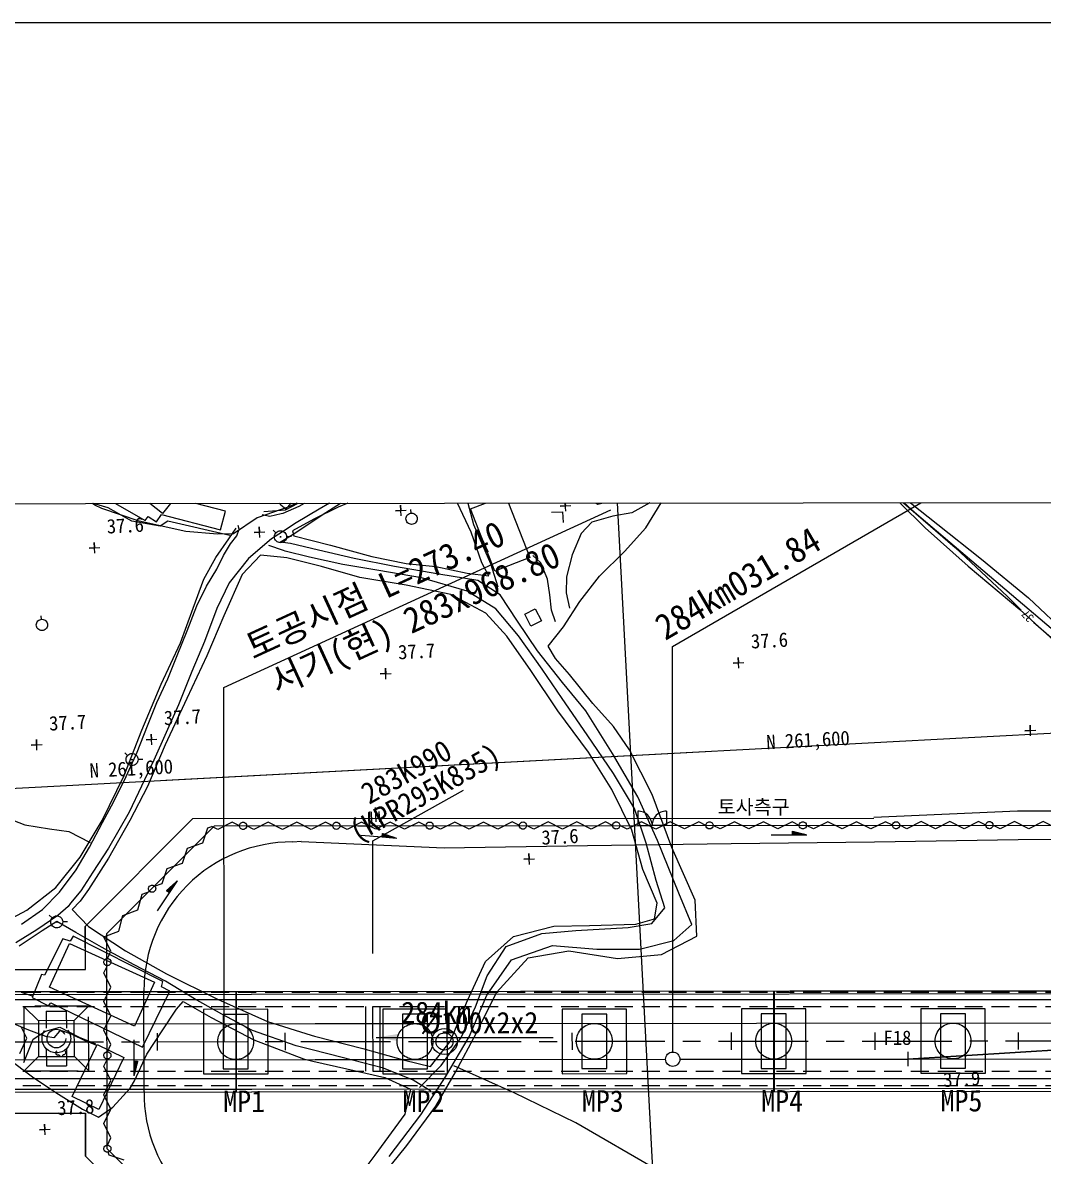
# Model space of a CAD drawing. Header units: millimetres. Extents: x 14950 to 15746, y 1103 to 1809.
# Drawn here: x 15078.6 to 15220.8, y 1461.1 to 1619.1 of the extents above; entities that cross this region are included whole.
import ezdxf
from ezdxf.enums import TextEntityAlignment as Align
from ezdxf.xclip import XClip

# ---------------------------------------------------------------- set-up
doc = ezdxf.new("R2010")
doc.units = ezdxf.units.MM
doc.header["$LTSCALE"] = 10
doc.header["$MEASUREMENT"] = 0
doc.header["$XCLIPFRAME"] = 2
for name, pattern in [('CENTER', [2, 1.25, -0.25, 0.25, -0.25]), ('DASHED2', [0.375, 0.25, -0.125]), ('HIDDEN', [0.375, 0.25, -0.125])]:
    doc.linetypes.add(name, pattern=pattern)
for name, color, linetype in [('TN-CABL', 4, 'Continuous'), ('TZ-BASE', 253, 'Continuous'), ('TZ-CABL', 4, 'Continuous')]:
    doc.layers.add(name, color=color, linetype=linetype)
doc.layers.add('TX-PAPR', color=2, linetype='Continuous', plot=False)
doc.styles.add('GR', font='GulimChe.ttf')
doc.styles.get("Standard").update_dxf_attribs({"font": 'GulimChe.ttf'})
doc.linetypes.add('ZIGZAG', pattern='A,0.0001,-0.2,[131,ltypeshp.shx,S=0.2,R=0,X=-0.2,Y=0],-0.4,[131,ltypeshp.shx,S=0.2,R=180,X=0.2,Y=0],-0.2', length=0.8001)
doc.dimstyles.get("Standard").update_dxf_attribs({"dimtxt": 0.18, "dimasz": 0.18, "dimexe": 0.18, "dimexo": 0.0625, "dimgap": 0.09, "dimtad": 0, "dimtih": 1, "dimtoh": 1, "dimdec": 4, "dimzin": 0, "dimdsep": 46, "dimtxsty": 'Standard', "dimcen": 0.09, "dimadec": 0, "dimazin": 0, "dimtfac": 1, "dimtdec": 4, "dimtofl": 0, "dimtmove": 0, "dimatfit": 3, "dimfxl": 0, "dimtolj": 1, "dimtzin": 0, "dimarcsym": 0})

# ---------------------------------------------------------------- blocks, each defined once
blk = doc.blocks.new('JD-DGHCDGH7DFXH')
at = {"layer": 'TZ-BASE'}
for p, q in [((120.92, 134.69), (139.49, -215.17)), ((120.92, 134.69), (139.49, -215.17)), ((150.53, 87.31, 1.89), (165.52, 73.82, 1.89)), ((67.32, 82.07, 41.06), (60.73, 73.66, 41.06)), ((55.45, 77.8, 40.9), (54.17, 75.02, 40.9)), ((60.73, 73.66, 41.06), (55.45, 77.8, 41.06)), ((160.24, 78.39, 37), (171.18, 68.93, 37)), ((161.13, 77.42, 38.05), (167.01, 71.63, 38.05)), ((51.26, 74.82, 38), (49.47, 76.15, 38)), ((75.92, 75.91, 39.98), (77.2, 74.87, 39.98)), ((77.84, 74.15, 39.16), (81.29, 75.95, 39.16)), ((79.75, 74.66, 37.43), (81.95, 75.84, 37.43)), ((86.17, 76.33, 38.47), (82.52, 74.23, 38.47)), ((88.92, 76.07, 38.01), (85.17, 74.52, 38.01)), ((102.87, 76.51, 39.75), (104.06, 72.11, 39.75)), ((103.63, 74.28, 40.99), (108.52, 76.18, 40.99)), ((108.52, 76.18, 40.99), (111.91, 67.5, 40.99)), ((128.07, 71.66, 38.05), (131.06, 76.47, 38.05)), ((162.62, 76.99, 36.64), (168.74, 72.13, 36.64)), ((53.14, 74.45, 38.32), (48.98, 75.65, 38.32)), ((52.24, 74.33, 38), (51.26, 74.82, 38)), ((57.45, 72.57, 38), (52.24, 74.33, 38)), ((56.43, 72.58, 38.32), (53.14, 74.45, 38.32)), ((54.17, 75.02, 40.9), (58.29, 72.68, 40.9)), ((69.51, 73.96, 40.9), (64.73, 75.23, 40.9)), ((77.2, 74.87, 39.98), (77.9, 74.3, 39.98)), ((78.08, 74.5, 38), (77.24, 74.2, 38)), ((77.54, 73.7, 37.43), (79.75, 74.66, 37.43)), ((77.9, 74.3, 39.98), (79.12, 75.54, 39.98)), ((80.11, 75.37, 38), (78.08, 74.5, 38)), ((85.17, 74.52, 38.01), (81.79, 72.87, 38.01)), ((82.96, 73.48, 37.9), (85.93, 75.33, 37.9)), ((93.97, 73.33, 37.92), (93.89, 74.83, 37.92)), ((93.89, 74.83, 37.92), (93.93, 74.08, 37.92)), ((103.71, 71.03, 38.01), (101.77, 75.2, 38.01)), ((107.02, 65.59, 40.99), (103.63, 74.28, 40.99)), ((116.11, 74.67, 37.9), (117.61, 74.75, 37.9)), ((116.86, 74.71, 37.9), (116.11, 74.67, 37.9)), ((116.9, 73.96, 37.9), (116.82, 75.46, 37.9)), ((116.82, 75.46, 37.9), (116.86, 74.71, 37.9)), ((120.09, 75.76, 38.47), (121.38, 74.96, 38.47)), ((121.38, 74.96, 38.47), (124.04, 75.69, 38.47)), ((128.65, 75.13, 39.67), (126.09, 73.75, 39.67)), ((58.29, 72.68, 40.9), (58.7, 73.22, 40.9)), ((58.7, 73.22, 40.9), (59.87, 72.48, 40.9)), ((59.87, 72.48, 40.9), (60.58, 73.5, 40.9)), ((60.58, 73.5, 40.9), (68.81, 71.39, 40.9)), ((68.81, 71.39, 40.9), (69.51, 73.96, 40.9)), ((69.28, 49.4), (123.18, 74.18)), ((73.88, 73.02, 38), (70.6, 70.8, 38)), ((77.24, 74.2, 38), (73.88, 73.02, 38)), ((74.58, 73.5, 37.43), (75.66, 73.27, 37.43)), ((74.85, 73.92, 39.16), (77.25, 74.11, 39.16)), ((75.66, 73.27, 37.43), (77.27, 73.64, 37.43)), ((77.25, 74.11, 39.16), (77.84, 74.15, 39.16)), ((77.27, 73.64, 37.43), (77.54, 73.7, 37.43)), ((81.79, 72.87, 38.01), (78.84, 71.25, 38.01)), ((79.15, 70.9, 37.9), (82.96, 73.48, 37.9)), ((82.52, 74.23, 38.47), (79.36, 72.34, 38.47)), ((93.18, 74.04, 37.92), (94.68, 74.12, 37.92)), ((93.93, 74.08, 37.92), (93.18, 74.04, 37.92)), ((95.38, 73.69, 38.01), (95.33, 74.2, 38.01)), ((114.92, 73.81, 38.01), (116.46, 73.89, 38.01)), ((116.46, 73.89, 38.01), (116.54, 72.38, 38.01)), ((123.48, 73.28, 39.67), (120.53, 72.42, 39.67)), ((126.09, 73.75, 39.67), (123.48, 73.28, 39.67)), ((165.52, 73.82, 1.89), (189.77, 53.21, 1.89)), ((60.38, 71.88, 38.32), (56.43, 72.58, 38.32)), ((63.96, 71.13, 38), (57.45, 72.57, 38)), ((61.44, 72.56, 38.32), (60.38, 71.88, 38.32)), ((70.1, 70.59, 38.32), (61.44, 72.56, 38.32)), ((68.37, 70.75, 38), (63.96, 71.13, 38)), ((69.94, 70.14, 39.51), (70.99, 71.62, 39.51)), ((71.09, 70.53, 37.43), (71.41, 71.46, 37.43)), ((71.41, 71.46, 37.43), (71.27, 71.97, 37.43)), ((74.28, 70.28, 37.9), (74.2, 71.78, 37.9)), ((74.2, 71.78, 37.9), (74.24, 71.03, 37.9)), ((77.42, 71.1, 38.47), (75.9, 70.14, 38.47)), ((76.13, 71.33, 38.31), (76.52, 70.96, 38.31)), ((79.36, 72.34, 38.47), (77.42, 71.1, 38.47)), ((78.84, 71.25, 38.01), (79.02, 70.53, 38.01)), ((104.06, 72.11, 39.75), (106.44, 66.68, 39.75)), ((120.53, 72.42, 39.67), (119.04, 70.84, 39.67)), ((125.1, 68.36, 38.05), (128.07, 71.66, 38.05)), ((167.01, 71.63, 38.05), (172.97, 66.29, 38.05)), ((168.74, 72.13, 36.64), (174.85, 67.27, 36.64)), ((51.26, 68.11, 37.58), (51.18, 69.61, 37.58)), ((51.18, 69.61, 37.58), (51.22, 68.86, 37.58)), ((699.43, 70.35), (61.18, 36.46)), ((68.15, 67.52, 39.51), (69.94, 70.14, 39.51)), ((70.6, 70.8, 38), (68.37, 70.75, 38)), ((70.2, 69.42, 37.43), (71.09, 70.53, 37.43)), ((75.9, 70.14, 38.47), (72.69, 67.4, 38.47)), ((73.5, 70.99, 37.9), (74.99, 71.07, 37.9)), ((74.24, 71.03, 37.9), (73.5, 70.99, 37.9)), ((77.04, 70.4, 38.31), (77.24, 70.39, 38.31)), ((77.1, 69.65, 37.9), (77.49, 69.89, 37.9)), ((77.5, 69.6, 37.9), (77.1, 69.65, 37.9)), ((77.15, 70.48, 38.31), (77.16, 70.32, 38.31)), ((77.49, 69.89, 37.9), (79.15, 70.9, 37.9)), ((78.57, 69.48, 37.9), (77.5, 69.6, 37.9)), ((77.99, 70.45, 38.31), (78.67, 70.47, 38.31)), ((79.02, 70.53, 38.01), (84.1, 69.23, 38.01)), ((105.23, 66.76, 38.01), (103.71, 71.03, 38.01)), ((119.04, 70.84, 39.67), (117.78, 67.89, 39.67)), ((50.47, 68.82, 37.58), (51.97, 68.9, 37.58)), ((51.22, 68.86, 37.58), (50.47, 68.82, 37.58)), ((69.19, 67.8, 37.43), (70.2, 69.42, 37.43)), ((77.57, 68.5, 38.14), (75.55, 69.17, 38.14)), ((77.82, 68.41, 38.14), (77.57, 68.5, 38.14)), ((81.2, 67.54, 38.14), (77.82, 68.41, 38.14)), ((82.43, 68.52, 37.9), (78.57, 69.48, 37.9)), ((87.42, 67.36, 37.9), (82.43, 68.52, 37.9)), ((84.1, 69.23, 38.01), (89.86, 67.64, 38.01)), ((121.6, 64.91, 38.05), (125.1, 68.36, 38.05)), ((171.18, 68.93, 37), (178.46, 62.09, 37)), ((66.45, 64.5, 39.51), (68.15, 67.52, 39.51)), ((68.27, 65.88, 37.43), (69.19, 67.8, 37.43)), ((72.69, 67.4, 38.47), (69.98, 64, 38.47)), ((74.38, 67.86, 38.29), (71.82, 65.16, 38.29)), ((77.62, 67.51, 38.29), (74.38, 67.86, 38.29)), ((78.02, 67.47, 38.29), (77.62, 67.51, 38.29)), ((82.88, 66.27, 38.29), (78.02, 67.47, 38.29)), ((85.86, 66.55, 38.14), (81.2, 67.54, 38.14)), ((90.84, 65.72, 38.14), (85.86, 66.55, 38.14)), ((93.04, 66.24, 37.9), (87.42, 67.36, 37.9)), ((89.86, 67.64, 38.01), (94.66, 66.7, 38.01)), ((94.66, 66.7, 38.01), (98.78, 66.26, 38.01)), ((106.2, 64.95, 38.01), (105.23, 66.76, 38.01)), ((106.44, 66.68, 39.75), (107.45, 63.45, 39.75)), ((111.91, 67.5, 40.99), (107.02, 65.59, 40.99)), ((113.45, 66.77, 38.2), (112.34, 67.81, 38.2)), ((114.35, 64.48, 38.2), (113.45, 66.77, 38.2)), ((117.78, 67.89, 39.67), (116.99, 64.84, 39.67)), ((174.85, 67.27, 36.64), (181.4, 61.88, 36.64)), ((66.86, 63.54, 37.43), (68.27, 65.88, 37.43)), ((71.82, 65.16, 38.29), (69.25, 59.39, 38.29)), ((88.23, 64.74, 38.29), (82.88, 66.27, 38.29)), ((96.78, 64.69, 38.14), (90.84, 65.72, 38.14)), ((99.21, 65.19, 37.9), (93.04, 66.24, 37.9)), ((98.78, 66.26, 38.01), (103.15, 65.33, 38.01)), ((104.66, 64.32, 37.9), (99.21, 65.19, 37.9)), ((103.15, 65.33, 38.01), (106.2, 64.95, 38.01)), ((116.99, 64.84, 39.67), (116.97, 62.58, 39.67)), ((118.86, 61.4, 38.05), (121.6, 64.91, 38.05)), ((172.97, 66.29, 38.05), (180.2, 60.28, 38.05)), ((64.99, 60.44, 39.51), (66.45, 64.5, 39.51)), ((65.48, 60.76, 37.43), (66.86, 63.54, 37.43)), ((69.98, 64, 38.47), (68.28, 60.43, 38.47)), ((94.65, 63.66, 38.29), (88.23, 64.74, 38.29)), ((100.9, 62.36, 38.29), (94.65, 63.66, 38.29)), ((103.17, 62.81, 38.14), (96.78, 64.69, 38.14)), ((107.77, 62.33, 37.9), (104.66, 64.32, 37.9)), ((114.68, 62.31, 38.2), (114.35, 64.48, 38.2)), ((105.79, 59.74, 38.29), (100.9, 62.36, 38.29)), ((107.18, 60.36, 38.14), (103.17, 62.81, 38.14)), ((110.2, 58.66, 37.9), (107.77, 62.33, 37.9)), ((114.94, 60.2, 38.2), (114.68, 62.31, 38.2)), ((116.97, 62.58, 39.67), (117.45, 60.45, 39.67)), ((178.46, 62.09, 37), (180.38, 60.16, 37)), ((181.4, 61.88, 36.64), (187.03, 56.56, 36.64)), ((63.2, 55.62, 39.51), (64.99, 60.44, 39.51)), ((64.13, 57.28, 37.43), (65.48, 60.76, 37.43)), ((68.28, 60.43, 38.47), (66.56, 55.81, 38.47)), ((110.31, 56.62, 38.14), (107.18, 60.36, 38.14)), ((111.19, 59.62, 39.86), (112.64, 60.37, 39.86)), ((112.64, 60.37, 39.86), (113.51, 58.68, 39.86)), ((115.47, 58.55, 38.2), (114.94, 60.2, 38.2)), ((116.57, 57.84, 38.05), (118.86, 61.4, 38.05)), ((180.2, 60.28, 38.05), (186.51, 54.52, 38.05)), ((43.87, 58.88, 37.43), (43.82, 59.4, 37.43)), ((69.25, 59.39, 38.29), (66.88, 53.81, 38.29)), ((108.71, 56.57, 38.29), (105.79, 59.74, 38.29)), ((112.99, 54.5, 37.9), (110.2, 58.66, 37.9)), ((112.06, 57.94, 39.86), (111.19, 59.62, 39.86)), ((113.51, 58.68, 39.86), (112.06, 57.94, 39.86)), ((182.1, 58.49, 37), (197.52, 45.07, 37)), ((62.75, 53.88, 37.43), (64.13, 57.28, 37.43)), ((114.45, 55.16, 38.05), (116.57, 57.84, 38.05)), ((60.52, 49.88, 39.51), (63.2, 55.62, 39.51)), ((66.56, 55.81, 38.47), (64.81, 51.65, 38.47)), ((112.04, 51.78, 38.29), (108.71, 56.57, 38.29)), ((113.64, 51.94, 38.14), (110.31, 56.62, 38.14)), ((61.46, 50.59, 37.43), (62.75, 53.88, 37.43)), ((66.88, 53.81, 38.29), (64.1, 47.88, 38.29)), ((116.45, 50.08, 37.9), (112.99, 54.5, 37.9)), ((115.46, 53.43, 38.05), (114.45, 55.16, 38.05)), ((117.41, 51.23, 38.05), (115.46, 53.43, 38.05)), ((140.23, 52.8, 37.61), (141.72, 52.88, 37.61)), ((140.98, 52.84, 37.61), (140.23, 52.8, 37.61)), ((141.02, 52.09, 37.61), (140.94, 53.59, 37.61)), ((140.94, 53.59, 37.61), (140.98, 52.84, 37.61)), ((59.92, 47.33, 37.43), (61.46, 50.59, 37.43)), ((64.81, 51.65, 38.47), (62.94, 46.98, 38.47)), ((91.06, 51.29, 37.72), (92.56, 51.37, 37.72)), ((91.81, 51.33, 37.72), (91.06, 51.29, 37.72)), ((91.85, 50.58, 37.72), (91.77, 52.08, 37.72)), ((91.77, 52.08, 37.72), (91.81, 51.33, 37.72)), ((115.82, 46.13, 38.29), (112.04, 51.78, 38.29)), ((116.42, 47.88, 38.14), (113.64, 51.94, 38.14)), ((120.66, 47.17, 38.05), (117.41, 51.23, 38.05)), ((57.83, 43.45, 39.51), (60.52, 49.88, 39.51)), ((69.32, 0), (69.28, 49.4)), ((119.7, 46.13, 37.9), (116.45, 50.08, 37.9)), ((64.1, 47.88, 38.29), (61.09, 41.43, 38.29)), ((119.91, 42.81, 38.14), (116.42, 47.88, 38.14)), ((58.64, 44.08, 37.43), (59.92, 47.33, 37.43)), ((62.94, 46.98, 38.47), (59.52, 39.26, 38.47)), ((120.08, 40.41, 38.29), (115.82, 46.13, 38.29)), ((123.42, 40.19, 37.9), (119.7, 46.13, 37.9)), ((123.58, 43.96, 38.05), (120.66, 47.17, 38.05)), ((55.36, 37.13, 39.51), (57.83, 43.45, 39.51)), ((57.16, 40.38, 37.43), (58.64, 44.08, 37.43)), ((59.22, 41.42, 37.74), (59.14, 42.92, 37.74)), ((59.14, 42.92, 37.74), (59.18, 42.17, 37.74)), ((123.54, 37.41, 38.14), (119.91, 42.81, 38.14)), ((125.77, 40.72, 38.05), (123.58, 43.96, 38.05)), ((180.89, 43.36, 37.47), (182.39, 43.44, 37.47)), ((181.64, 43.4, 37.47), (180.89, 43.36, 37.47)), ((181.68, 42.65, 37.47), (181.6, 44.15, 37.47)), ((181.6, 44.15, 37.47), (181.64, 43.4, 37.47)), ((42.42, 41.36, 37.68), (43.92, 41.44, 37.68)), ((43.17, 41.4, 37.68), (42.42, 41.36, 37.68)), ((43.21, 40.66, 37.68), (43.13, 42.15, 37.68)), ((43.13, 42.15, 37.68), (43.17, 41.4, 37.68)), ((58.43, 42.13, 37.74), (59.93, 42.21, 37.74)), ((59.18, 42.17, 37.74), (58.43, 42.13, 37.74)), ((61.09, 41.43, 38.29), (58.63, 35.59, 38.29)), ((136.4, 40.45), (-0.03, 33.21)), ((55.45, 40.29, 38.31), (55.84, 39.92, 38.31)), ((55.66, 37, 37.43), (57.16, 40.38, 37.43)), ((123.33, 35.21, 38.29), (120.08, 40.41, 38.29)), ((126.97, 34.16, 37.9), (123.42, 40.19, 37.9)), ((128.96, 34.49, 38.05), (125.77, 40.72, 38.05)), ((59.52, 39.26, 38.47), (56.08, 32.02, 38.47)), ((56.36, 39.37, 38.31), (56.56, 39.36, 38.31)), ((56.47, 39.44, 38.31), (56.47, 39.28, 38.31)), ((57.3, 39.41, 38.31), (57.98, 39.43, 38.31)), ((52.3, 30.86, 39.51), (55.36, 37.13, 39.51)), ((53.91, 33.54, 37.43), (55.66, 37, 37.43)), ((126.47, 32.53, 38.14), (123.54, 37.41, 38.14)), ((58.63, 35.59, 38.29), (56.18, 30.89, 38.29)), ((126.12, 29.55, 38.29), (123.33, 35.21, 38.29)), ((52.35, 30.61, 37.43), (53.91, 33.54, 37.43)), ((129.71, 28.1, 37.9), (126.97, 34.16, 37.9)), ((131.7, 27.11, 38.05), (128.96, 34.49, 38.05)), ((56.08, 32.02, 38.47), (53.17, 27.03, 38.47)), ((89.77, 32.08, 38.01), (89.85, 30.64, 38.01)), ((90.33, 32.68, 38.01), (90.43, 30.67, 38.01)), ((91, 30.68, 38.01), (90.92, 32.15, 38.01)), ((128.09, 27.72, 38.14), (126.47, 32.53, 38.14)), ((126.94, 32.18), (126.94, 30.18)), ((130.94, 32.19), (130.94, 30.19)), ((38.19, 31.59, 38.62), (41.51, 30.27, 38.62)), ((41.51, 30.27, 38.62), (44.98, 29.69, 38.62)), ((49.25, 25.76, 39.51), (52.3, 30.86, 39.51)), ((50.53, 27.18, 37.43), (52.35, 30.61, 37.43)), ((67.95, 30.13), (52.96, 15.12)), ((56.18, 30.89, 38.29), (53.17, 25.61, 38.29)), ((67.03, 29.86), (67.59, 30.05)), ((68.44, 29.63), (67.59, 30.05)), ((67.94, 30.13), (214.94, 30.26)), ((70.44, 30.63), (68.44, 29.63)), ((71.44, 30.13), (70.44, 30.63)), ((73.44, 29.63), (72.44, 30.13)), ((75.44, 30.64), (73.44, 29.63)), ((77.44, 29.64), (75.44, 30.64)), ((79.44, 30.64), (77.44, 29.64)), ((81.44, 29.64), (79.44, 30.64)), ((83.44, 30.64), (81.44, 29.64)), ((84.44, 30.14), (83.44, 30.64)), ((86.44, 29.64), (85.44, 30.14)), ((88.44, 30.65), (86.44, 29.64)), ((87.94, 30.15), (89.94, 30.15)), ((90.44, 29.65), (88.44, 30.65)), ((92.44, 30.65), (90.44, 29.65)), ((94.44, 29.65), (92.44, 30.65)), ((96.44, 30.65), (94.44, 29.65)), ((97.44, 30.15), (96.44, 30.65)), ((99.44, 29.66), (98.44, 30.16)), ((101.44, 30.66), (99.44, 29.66)), ((103.44, 29.66), (101.44, 30.66)), ((105.44, 30.66), (103.44, 29.66)), ((107.44, 29.66), (105.44, 30.66)), ((109.44, 30.67), (107.44, 29.66)), ((110.44, 30.17), (109.44, 30.67)), ((112.44, 29.67), (111.44, 30.17)), ((114.44, 30.67), (112.44, 29.67)), ((116.44, 29.67), (114.44, 30.67)), ((118.44, 30.67), (116.44, 29.67)), ((120.44, 29.68), (118.44, 30.67)), ((122.44, 30.68), (120.44, 29.68)), ((123.44, 30.18), (122.44, 30.68)), ((125.44, 29.68), (124.44, 30.18)), ((127.44, 30.68), (125.44, 29.68)), ((126.94, 30.18), (128.94, 30.18)), ((129.44, 29.68), (127.44, 30.68)), ((130.94, 30.19), (128.94, 30.18)), ((131.44, 30.69), (129.44, 29.68)), ((133.44, 29.69), (131.44, 30.69)), ((135.44, 30.69), (133.44, 29.69)), ((136.44, 30.19), (135.44, 30.69)), ((138.44, 29.69), (137.44, 30.19)), ((140.44, 30.69), (138.44, 29.69)), ((142.44, 29.7), (140.44, 30.69)), ((144.44, 30.7), (142.44, 29.7)), ((146.44, 29.7), (144.44, 30.7)), ((148.44, 30.7), (146.44, 29.7)), ((149.44, 30.2), (148.44, 30.7)), ((151.44, 29.7), (150.44, 30.2)), ((153.44, 30.71), (151.44, 29.7)), ((155.44, 29.71), (153.44, 30.71)), ((157.44, 30.71), (155.44, 29.71)), ((159.44, 29.71), (157.44, 30.71)), ((161.44, 30.71), (159.44, 29.71)), ((162.44, 30.21), (161.44, 30.71)), ((164.44, 29.72), (163.44, 30.21)), ((166.44, 30.72), (164.44, 29.72)), ((168.44, 29.72), (166.44, 30.72)), ((170.44, 30.72), (168.44, 29.72)), ((172.44, 29.72), (170.44, 30.72)), ((174.44, 30.72), (172.44, 29.72)), ((175.44, 30.23), (174.44, 30.72)), ((177.44, 29.73), (176.44, 30.23)), ((179.44, 30.73), (177.44, 29.73)), ((181.44, 29.73), (179.44, 30.73)), ((183.44, 30.73), (181.44, 29.73)), ((185.44, 29.73), (183.44, 30.73)), ((44.98, 29.69, 38.62), (47.67, 29.36, 38.62)), ((47.67, 29.36, 38.62), (50.61, 27.81, 38.62)), ((66.32, 27.74), (67.03, 29.86)), ((88.35, 28.83), (91.34, 28.58)), ((91.34, 28.58), (91.38, 29.08)), ((91.34, 28.6), (93.24, 28.45)), ((91.34, 28.59), (93.28, 28.43)), ((91.34, 28.58), (93.33, 28.42)), ((91.35, 28.73), (92.75, 28.61)), ((91.35, 28.72), (92.8, 28.6)), ((91.35, 28.7), (92.85, 28.58)), ((91.35, 28.69), (92.89, 28.56)), ((91.35, 28.68), (92.94, 28.55)), ((91.35, 28.67), (92.99, 28.53)), ((91.35, 28.65), (93.04, 28.51)), ((91.35, 28.64), (93.09, 28.5)), ((91.35, 28.63), (93.14, 28.48)), ((91.35, 28.62), (93.19, 28.46)), ((91.36, 28.85), (92.26, 28.78)), ((91.36, 28.84), (92.31, 28.76)), ((91.36, 28.83), (92.36, 28.75)), ((91.36, 28.82), (92.41, 28.73)), ((91.36, 28.8), (92.45, 28.71)), ((91.36, 28.79), (92.5, 28.7)), ((91.36, 28.78), (92.55, 28.68)), ((91.36, 28.77), (92.6, 28.66)), ((91.36, 28.75), (92.65, 28.65)), ((91.36, 28.74), (92.7, 28.63)), ((91.37, 28.97), (91.82, 28.93)), ((91.37, 28.95), (91.87, 28.91)), ((91.37, 28.94), (91.92, 28.9)), ((91.37, 28.93), (91.97, 28.88)), ((91.37, 28.92), (92.02, 28.86)), ((91.37, 28.9), (92.06, 28.85)), ((91.37, 28.89), (92.11, 28.83)), ((91.37, 28.88), (92.16, 28.81)), ((91.37, 28.87), (92.21, 28.8)), ((91.38, 29.08), (93.34, 28.41)), ((91.38, 29.07), (91.43, 29.06)), ((91.38, 29.05), (91.48, 29.04)), ((91.38, 29.04), (91.53, 29.03)), ((91.38, 29.03), (91.58, 29.01)), ((91.38, 29.02), (91.63, 29)), ((91.38, 29), (91.67, 28.98)), ((91.38, 28.99), (91.72, 28.96)), ((91.38, 28.98), (91.77, 28.95)), ((127.66, 24.07, 38.29), (126.12, 29.55, 38.29)), ((145.52, 28.87), (148.52, 28.87)), ((148.52, 28.87), (148.52, 29.37)), ((148.52, 29.37), (150.52, 28.87)), ((148.52, 29.36), (148.57, 29.36)), ((148.52, 29.35), (148.62, 29.35)), ((148.52, 29.33), (148.67, 29.33)), ((148.52, 29.32), (148.72, 29.32)), ((148.52, 29.31), (148.77, 29.31)), ((148.52, 29.3), (148.82, 29.3)), ((148.52, 29.28), (148.87, 29.28)), ((148.52, 29.27), (148.92, 29.27)), ((148.52, 29.26), (148.97, 29.26)), ((148.52, 29.25), (149.02, 29.25)), ((148.52, 29.23), (149.07, 29.23)), ((148.52, 29.22), (149.12, 29.22)), ((148.52, 29.21), (149.17, 29.21)), ((148.52, 29.2), (149.22, 29.2)), ((148.52, 29.18), (149.27, 29.18)), ((148.52, 29.17), (149.32, 29.17)), ((148.52, 29.16), (149.37, 29.16)), ((148.52, 29.15), (149.42, 29.15)), ((148.52, 29.13), (149.47, 29.13)), ((148.52, 29.12), (149.52, 29.12)), ((148.52, 29.11), (149.57, 29.11)), ((148.52, 29.1), (149.62, 29.1)), ((148.52, 29.08), (149.67, 29.08)), ((148.52, 29.07), (149.72, 29.07)), ((148.52, 29.06), (149.77, 29.06)), ((148.52, 29.05), (149.82, 29.05)), ((148.52, 29.03), (149.87, 29.03)), ((148.52, 29.02), (149.92, 29.02)), ((148.52, 29.01), (149.97, 29.01)), ((148.52, 29), (150.02, 29)), ((148.52, 28.98), (150.07, 28.98)), ((148.52, 28.97), (150.12, 28.97)), ((148.52, 28.96), (150.17, 28.96)), ((148.52, 28.95), (150.22, 28.95)), ((148.52, 28.93), (150.27, 28.94)), ((148.52, 28.92), (150.32, 28.92)), ((148.52, 28.91), (150.37, 28.91)), ((148.52, 28.9), (150.42, 28.9)), ((148.52, 28.88), (150.47, 28.89)), ((148.52, 28.87), (150.52, 28.87)), ((48.69, 24.01, 37.43), (50.53, 27.18, 37.43)), ((53.17, 27.03, 38.47), (51.01, 23.66, 38.47)), ((63.5, 24.91), (64.2, 27.03)), ((64.2, 27.03), (66.32, 27.74)), ((80.03, 27.94), (78.85, 27.87)), ((80.03, 27.94), (99.94, 27.06)), ((99.94, 27.06), (119.94, 27.38)), ((119.94, 27.38), (139.94, 27.69)), ((129.5, 22.53, 38.14), (128.09, 27.72, 38.14)), ((132.67, 20.76, 37.9), (129.71, 28.1, 37.9)), ((134.92, 19.79, 38.05), (131.7, 27.11, 38.05)), ((139.94, 27.69), (159.94, 27.91)), ((159.94, 27.91), (179.94, 28.23)), ((179.94, 28.23), (199.94, 28.35)), ((45.83, 21.55, 39.51), (49.25, 25.76, 39.51)), ((53.17, 25.61, 38.29), (50.41, 21.25, 38.29)), ((111.04, 25.47, 37.61), (112.54, 25.55, 37.61)), ((111.79, 25.51, 37.61), (111.04, 25.47, 37.61)), ((111.83, 24.76, 37.61), (111.75, 26.26, 37.61)), ((111.75, 26.26, 37.61), (111.79, 25.51, 37.61)), ((46.34, 20.88, 37.43), (48.69, 24.01, 37.43)), ((60.67, 22.08), (61.38, 24.2)), ((61.38, 24.2), (63.5, 24.91)), ((129.64, 19.36, 38.29), (127.66, 24.07, 38.29)), ((51.01, 23.66, 38.47), (49.33, 21.08, 38.47)), ((61.27, 21.07), (62.8, 22.45)), ((61.6, 20.85), (62.46, 22.14)), ((61.61, 20.85), (62.5, 22.17)), ((61.62, 20.84), (62.53, 22.21)), ((61.63, 20.83), (62.57, 22.24)), ((61.64, 20.83), (62.61, 22.28)), ((61.65, 20.82), (62.65, 22.31)), ((61.66, 20.81), (62.69, 22.35)), ((61.67, 20.81), (62.73, 22.38)), ((61.68, 20.8), (62.76, 22.42)), ((61.69, 20.79), (62.8, 22.45)), ((130.73, 18.72, 38.14), (129.5, 22.53, 38.14)), ((41.8, 18.37, 39.51), (45.83, 21.55, 39.51)), ((43.98, 18.49, 37.43), (46.34, 20.88, 37.43)), ((49.33, 21.08, 38.47), (47.88, 19.36, 38.47)), ((50.41, 21.25, 38.29), (49.22, 19.65, 38.29)), ((57.29, 18.44), (57.88, 20.59)), ((57.88, 20.59), (58.92, 21)), ((59.61, 21.72), (60.67, 22.08)), ((60.02, 18.3), (61.69, 20.79)), ((61.69, 20.79), (61.27, 21.07)), ((61.28, 21.06), (61.31, 21.1)), ((61.29, 21.06), (61.35, 21.14)), ((61.3, 21.05), (61.39, 21.17)), ((61.32, 21.04), (61.43, 21.21)), ((61.33, 21.04), (61.46, 21.24)), ((61.34, 21.03), (61.5, 21.28)), ((61.35, 21.02), (61.54, 21.31)), ((61.36, 21.01), (61.58, 21.34)), ((61.37, 21.01), (61.62, 21.38)), ((61.38, 21), (61.65, 21.41)), ((61.39, 20.99), (61.69, 21.45)), ((61.4, 20.99), (61.73, 21.48)), ((61.41, 20.98), (61.77, 21.52)), ((61.42, 20.97), (61.81, 21.55)), ((61.43, 20.97), (61.85, 21.59)), ((61.44, 20.96), (61.88, 21.62)), ((61.45, 20.95), (61.92, 21.66)), ((61.46, 20.94), (61.96, 21.69)), ((61.47, 20.94), (62, 21.72)), ((61.48, 20.93), (62.04, 21.76)), ((61.49, 20.92), (62.08, 21.79)), ((61.5, 20.92), (62.11, 21.83)), ((61.51, 20.91), (62.15, 21.86)), ((61.52, 20.9), (62.19, 21.9)), ((61.53, 20.9), (62.23, 21.93)), ((61.54, 20.89), (62.27, 21.97)), ((61.55, 20.88), (62.31, 22)), ((61.56, 20.87), (62.34, 22.04)), ((61.57, 20.87), (62.38, 22.07)), ((61.58, 20.86), (62.42, 22.1)), ((134.48, 16.37, 37.9), (132.67, 20.76, 37.9)), ((47.88, 19.36, 38.47), (47.58, 18.9, 38.47)), ((49.22, 19.65, 38.29), (48.11, 18.49, 38.29)), ((129.28, 17.18, 38.29), (129.64, 19.36, 38.29)), ((135.19, 14.76, 38.05), (134.92, 19.79, 38.05)), ((37.39, 16.04, 39.51), (41.8, 18.37, 39.51)), ((41.06, 16.43, 37.43), (43.98, 18.49, 37.43)), ((46.12, 17.62, 38.47), (43.19, 15.63, 38.47)), ((44.94, 17.67, 38.62), (45.34, 17.3, 38.62)), ((47.58, 18.9, 38.47), (46.12, 17.62, 38.47)), ((48.11, 18.49, 38.29), (50.4, 16.09, 38.29)), ((54.61, 15.46), (55.2, 17.62)), ((55.2, 17.62), (57.29, 18.44)), ((128.92, 16.54, 38.14), (130.73, 18.72, 38.14)), ((45.98, 16.8, 38.91), (43.96, 15.49, 38.91)), ((45.85, 16.75, 38.62), (46.06, 16.73, 38.62)), ((45.96, 16.82, 38.62), (45.97, 16.66, 38.62)), ((48.62, 15.27, 38.91), (45.98, 16.8, 38.91)), ((46.8, 16.79, 38.62), (47.48, 16.81, 38.62)), ((50.4, 16.09, 38.29), (55.56, 12.72, 38.29)), ((109.6, 14.72, 38.29), (115.26, 16.16, 38.29)), ((115.26, 16.16, 38.29), (120.23, 16.25, 38.29)), ((118.33, 15.56, 38.14), (125.62, 15.96, 38.14)), ((120.23, 16.25, 38.29), (126.69, 16.45, 38.29)), ((125.62, 15.96, 38.14), (128.92, 16.54, 38.14)), ((126.69, 16.45, 38.29), (129.28, 17.18, 38.29)), ((131.97, 14.14, 37.9), (134.48, 16.37, 37.9)), ((43.19, 15.63, 38.47), (40.25, 13.82, 38.47)), ((43.96, 15.49, 38.91), (40.72, 13.37, 38.91)), ((46.84, 14.4, 40.28), (44.26, 9.32, 40.28)), ((47.85, 14.05, 40.28), (46.84, 14.4, 40.28)), ((48.24, 14.77, 40.28), (47.85, 14.05, 40.28)), ((60.77, 8.43, 40.28), (48.24, 14.77, 40.28)), ((52.2, 13.23, 38.91), (48.62, 15.27, 38.91)), ((52.53, 14.65), (54.61, 15.46)), ((53.53, 12.65), (52.53, 14.65)), ((52.99, -14.88), (52.96, 15.12)), ((105.73, 11.21, 38.29), (109.6, 14.72, 38.29)), ((108.58, 13.34, 38.14), (113.56, 15.15, 38.14)), ((113.56, 15.15, 38.14), (118.33, 15.56, 38.14)), ((130.25, 12.22, 38.05), (135.19, 14.76, 38.05)), ((44.95, 7.63, 40.84), (47.74, 13.75, 40.84)), ((47.74, 13.75, 40.84), (59.61, 8.33, 40.84)), ((56.76, 10.77, 38.91), (52.2, 13.23, 38.91)), ((53.03, 11.65), (53.53, 12.65)), ((55.56, 12.72, 38.29), (61.25, 9.52, 38.29)), ((105.95, 9.25, 38.14), (108.58, 13.34, 38.14)), ((109.34, 11.45, 37.9), (115.08, 13.44, 37.9)), ((111.66, 11.76, 38.05), (117.35, 12.73, 38.05)), ((115.08, 13.44, 37.9), (121.25, 12.94, 37.9)), ((117.35, 12.73, 38.05), (124.1, 11.67, 38.05)), ((121.25, 12.94, 37.9), (127.17, 12.97, 37.9)), ((127.17, 12.97, 37.9), (131.97, 14.14, 37.9)), ((103.21, 5.78, 38.29), (105.73, 11.21, 38.29)), ((105.91, 6.54, 37.9), (109.34, 11.45, 37.9)), ((107.25, 6.91, 38.05), (111.66, 11.76, 38.05)), ((124.1, 11.67, 38.05), (130.25, 12.22, 38.05)), ((52.53, 9.65), (53.03, 10.65)), ((53.53, 7.65), (52.53, 9.65)), ((61.13, 8.49, 38.91), (56.76, 10.77, 38.91)), ((61.25, 9.52, 38.29), (68.36, 5.96, 38.29)), ((43.86, 9.41, 40.28), (42.57, 6.23, 40.28)), ((44.26, 9.32, 40.28), (43.86, 9.41, 40.28)), ((59.61, 8.33, 40.84), (56.82, 2.21, 40.84)), ((60.59, 7.69, 40.28), (60.77, 8.43, 40.28)), ((65.17, 6.04, 38.91), (61.13, 8.49, 38.91)), ((104.32, 4.89, 38.14), (105.95, 9.25, 38.14)), ((-0.01, 7), (73.08, 7.06)), ((-0.01, 6.6), (73.08, 6.66)), ((41.03, 6.95, 38.47), (42.56, 6.45, 38.47)), ((56.82, 2.21, 40.84), (44.95, 7.63, 40.84)), ((52.53, 5.65), (53.53, 7.65)), ((57.94, -0.72, 40.28), (61.75, 7.1, 40.28)), ((58.15, -6.88), (58.13, 7.12)), ((61.75, 7.1, 40.28), (60.59, 7.69, 40.28)), ((70.91, 7.06), (70.92, -6.94)), ((70.96, 7.06), (70.97, -6.94)), ((70.96, 7.06), (70.97, -6.94)), ((73.13, 7.06), (148.03, 7.13)), ((73.13, 6.66), (148.03, 6.73)), ((103.45, 0.71, 37.9), (105.91, 6.54, 37.9)), ((104.48, 1.31, 38.05), (107.25, 6.91, 38.05)), ((145.86, 7.13), (145.85, -6.87)), ((145.86, 7.13), (145.85, -6.87)), ((145.96, 7.13), (145.95, -6.87)), ((145.96, 7.13), (145.95, -6.87)), ((148.13, 7.13), (363.05, 7.32)), ((148.13, 6.73), (323.5, 6.88)), ((42.57, 6.23, 40.28), (44.83, 5.04, 40.28)), ((44.83, 5.04, 40.28), (45.17, 5.46, 40.28)), ((45.17, 5.46, 40.28), (57.94, -0.72, 40.28)), ((53.53, 3.65), (52.53, 5.65)), ((62.66, 4.59, 37.85), (63.59, 5.66, 37.85)), ((63.59, 5.66, 37.85), (67.47, 3.42, 37.85)), ((68.99, 3.87, 38.91), (65.17, 6.04, 38.91)), ((68.36, 5.96, 38.29), (75.33, 2.87, 38.29)), ((100.78, 0.09, 38.29), (103.21, 5.78, 38.29)), ((102.32, 0.64, 38.14), (104.32, 4.89, 38.14)), ((52.53, 1.65), (53.53, 3.65)), ((60.66, 1.59, 37.85), (62.66, 4.59, 37.85)), ((75.41, 4.57), (66.41, 4.56)), ((66.41, 4.56), (66.42, -4.44)), ((67.47, 3.42, 37.85), (73.42, 0.31, 37.85)), ((73.24, 1.62, 38.91), (68.99, 3.87, 38.91)), ((72.66, 3.86), (69.16, 3.86)), ((69.16, 3.86), (69.17, -3.74)), ((72.67, -3.73), (72.66, 3.86)), ((75.42, -4.43), (75.41, 4.57)), ((100.4, 4.59), (91.4, 4.58)), ((91.4, 4.58), (91.41, -4.42)), ((97.65, 3.88), (94.15, 3.88)), ((94.15, 3.88), (94.16, -3.72)), ((97.66, -3.71), (97.65, 3.88)), ((100.41, -4.41), (100.4, 4.59)), ((125.39, 4.61), (116.39, 4.6)), ((116.39, 4.6), (116.4, -4.4)), ((122.64, 3.91), (119.14, 3.9)), ((119.14, 3.9), (119.15, -3.69)), ((122.65, -3.69), (122.64, 3.91)), ((125.4, -4.39), (125.39, 4.61)), ((150.38, 4.63), (141.38, 4.62)), ((141.38, 4.62), (141.39, -4.38)), ((147.63, 3.93), (144.13, 3.93)), ((144.13, 3.93), (144.14, -3.67)), ((147.64, -3.67), (147.63, 3.93)), ((150.39, -4.37), (150.38, 4.63)), ((175.37, 4.65), (166.37, 4.65)), ((166.37, 4.65), (166.38, -4.35)), ((172.62, 3.95), (169.12, 3.95)), ((169.12, 3.95), (169.13, -3.65)), ((172.63, -3.65), (172.62, 3.95)), ((175.38, -4.35), (175.37, 4.65)), ((0, 2.5), (81.99, 2.57)), ((42.09, 1.67, 38.63), (39.54, 2.74, 38.63)), ((41.82, 0.53, 37.9), (41.04, 2.02, 37.9)), ((44.44, 0.78, 38.63), (42.09, 1.67, 38.63)), ((44.4, 1.54, 37.85), (46.42, 2.06, 37.85)), ((46.66, 1.59, 38.63), (46.37, 1.54, 38.63)), ((46.42, 2.06, 37.85), (49.12, 0.7, 37.85)), ((48.04, 1.12, 38.63), (46.66, 1.59, 38.63)), ((53.53, -0.35), (52.53, 1.65)), ((58.54, -1.67, 37.85), (60.66, 1.59, 37.85)), ((79.32, -0.54, 38.91), (73.24, 1.62, 38.91)), ((75.33, 2.87, 38.29), (81.43, 0.95, 38.29)), ((82, 2.57), (99.96, 2.59)), ((99.96, 2.59), (215.04, 2.69)), ((247.81, 2.72), (164.58, -2.36)), ((40.84, -1.58, 37.9), (41.82, 0.53, 37.9)), ((41.38, -2.86, 37.85), (42.7, 0.43, 37.85)), ((42.7, 0.43, 37.85), (44.4, 1.54, 37.85)), ((45.58, 0.58, 38.63), (44.44, 0.78, 38.63)), ((46.37, 1.54, 38.63), (45.58, 0.58, 38.63)), ((50.03, 0.13, 38.63), (48.04, 1.12, 38.63)), ((49.12, 0.7, 37.85), (51.37, -0.23, 37.85)), ((51.45, -0.45, 38.63), (50.03, 0.13, 38.63)), ((56.73, 0.32), (56.73, -2.68)), ((60, -1.15), (60, 1.25)), ((73.42, 0.31, 37.85), (80.37, -2.34, 37.85)), ((77.83, -1.13), (77.82, 1.27)), ((81.43, 0.95, 38.29), (81.88, 0.81, 38.29)), ((81.88, 0.81, 38.29), (88.62, -0.87, 38.29)), ((98.08, -3.39, 38.29), (100.78, 0.09, 38.29)), ((99.54, -3.27, 38.14), (102.32, 0.64, 38.14)), ((100.14, -4.85, 37.9), (103.45, 0.71, 37.9)), ((101.56, -4.19, 38.05), (104.48, 1.31, 38.05)), ((117.83, -1.1), (117.82, 1.3)), ((140, -1.08), (140, 1.32)), ((160, -1.06), (160, 1.34)), ((180, -1.04), (180, 1.36)), ((48.14, -7.6, 39.53), (51.62, -0.35, 39.53)), ((51.62, -0.35, 39.53), (55.34, -2.13, 39.53)), ((53.03, -1.35), (53.53, -0.35)), ((81.55, -1.1, 38.91), (79.32, -0.54, 38.91)), ((85.73, -2.16, 38.91), (81.55, -1.1, 38.91)), ((88.62, -0.87, 38.29), (94.45, -2.53, 38.29)), ((164.58, -2.36), (197.36, -0.36)), ((164.58, -1.36), (164.58, -3.36)), ((0, -2.5), (82.01, -2.43)), ((39, -2.15, 37.85), (42.78, -4.98, 37.85)), ((55.34, -2.13, 39.53), (51.85, -9.39, 39.53)), ((52.53, -3.35), (53.03, -2.35)), ((56.73, -2.68), (57.23, -2.68)), ((57.23, -2.68), (56.73, -4.68)), ((56.73, -2.68), (56.73, -4.68)), ((56.74, -2.68), (56.75, -4.63)), ((56.76, -2.68), (56.76, -4.58)), ((56.77, -2.68), (56.77, -4.53)), ((56.78, -2.68), (56.78, -4.48)), ((56.79, -2.68), (56.79, -4.43)), ((56.8, -5.42, 37.85), (58.54, -1.67, 37.85)), ((56.81, -2.68), (56.81, -4.38)), ((56.82, -2.68), (56.82, -4.33)), ((56.83, -2.68), (56.83, -4.28)), ((56.84, -2.68), (56.84, -4.23)), ((56.86, -2.68), (56.86, -4.18)), ((56.87, -2.68), (56.87, -4.13)), ((56.88, -2.68), (56.88, -4.08)), ((56.89, -2.68), (56.89, -4.03)), ((56.91, -2.68), (56.91, -3.98)), ((56.92, -2.68), (56.92, -3.93)), ((56.93, -2.68), (56.93, -3.88)), ((56.94, -2.68), (56.94, -3.83)), ((56.96, -2.68), (56.96, -3.78)), ((56.97, -2.68), (56.97, -3.73)), ((56.98, -2.68), (56.98, -3.68)), ((56.99, -2.68), (56.99, -3.63)), ((57.01, -2.68), (57.01, -3.58)), ((57.02, -2.68), (57.02, -3.53)), ((57.03, -2.68), (57.03, -3.48)), ((57.04, -2.68), (57.04, -3.43)), ((57.06, -2.68), (57.06, -3.38)), ((57.07, -2.68), (57.07, -3.33)), ((57.08, -2.68), (57.08, -3.28)), ((57.09, -2.68), (57.09, -3.23)), ((57.11, -2.68), (57.11, -3.18)), ((57.12, -2.68), (57.12, -3.13)), ((57.13, -2.68), (57.13, -3.08)), ((57.14, -2.68), (57.14, -3.03)), ((57.16, -2.68), (57.16, -2.98)), ((57.17, -2.68), (57.17, -2.93)), ((57.18, -2.68), (57.18, -2.88)), ((57.19, -2.68), (57.19, -2.83)), ((57.21, -2.68), (57.21, -2.78)), ((57.22, -2.68), (57.22, -2.73)), ((80.37, -2.34, 37.85), (81.64, -2.64, 37.85)), ((81.64, -2.64, 37.85), (86.4, -3.73, 37.85)), ((82, -2.43), (99.97, -2.41)), ((91.52, -3.64, 38.91), (85.73, -2.16, 38.91)), ((94.45, -2.53, 38.29), (98.08, -3.39, 38.29)), ((99.97, -2.41), (130.81, -2.39)), ((132.81, -2.38), (164.58, -2.36)), ((164.58, -2.36), (197.36, -2.33)), ((53.53, -5.35), (52.53, -3.35)), ((66.42, -4.44), (75.42, -4.43)), ((69.17, -3.74), (72.67, -3.73)), ((86.4, -3.73, 37.85), (91.7, -4.94, 37.85)), ((91.41, -4.42), (100.41, -4.41)), ((95.63, -5.31, 38.91), (91.52, -3.64, 38.91)), ((94.16, -3.72), (97.66, -3.71)), ((96.52, -6.33, 38.14), (99.54, -3.27, 38.14)), ((98.79, -8.94, 38.05), (101.56, -4.19, 38.05)), ((109.73, -7.07, 37.79), (101.33, -3.29, 37.79)), ((116.4, -4.4), (125.4, -4.39)), ((119.15, -3.69), (122.65, -3.69)), ((141.39, -4.38), (150.39, -4.37)), ((144.14, -3.67), (147.64, -3.67)), ((166.38, -4.35), (175.38, -4.35)), ((169.13, -3.65), (172.63, -3.65)), ((42.78, -4.98, 37.85), (46.23, -7.24, 37.85)), ((52.53, -7.35), (53.53, -5.35)), ((56.2, -6.4, 37.85), (56.8, -5.42, 37.85)), ((91.7, -4.94, 37.85), (95.26, -6.54, 37.85)), ((98.12, -6.82, 38.91), (95.63, -5.31, 38.91)), ((96.69, -10.12, 37.9), (100.14, -4.85, 37.9)), ((0.01, -6.6), (73.1, -6.54)), ((0.01, -7), (73.1, -6.94)), ((46.23, -7.24, 37.85), (49.56, -9.36, 37.85)), ((51.85, -9.39, 39.53), (48.14, -7.6, 39.53)), ((53.53, -9.35), (52.53, -7.35)), ((53.79, -9.06, 37.85), (56.2, -6.4, 37.85)), ((73.15, -6.54), (148.02, -6.47)), ((73.15, -6.94), (148.02, -6.87)), ((95.26, -6.54, 37.85), (94.5, -10.06, 37.85)), ((118.33, -11.24, 37.79), (109.73, -7.07, 37.79)), ((148.12, -6.47), (273.51, -6.36)), ((148.12, -6.87), (362.98, -6.68)), ((49.56, -9.36, 37.85), (51.81, -10.45, 37.85)), ((51.81, -10.45, 37.85), (53.79, -9.06, 37.85)), ((52.53, -11.35), (53.53, -9.35)), ((94.74, -14.43, 38.05), (98.79, -8.94, 38.05)), ((94.5, -10.06, 37.85), (90.28, -15.77, 37.85)), ((92.3, -15.95, 37.9), (96.69, -10.12, 37.9)), ((43.55, -12.21, 37.83), (45.05, -12.13, 37.83)), ((44.3, -12.17, 37.83), (43.55, -12.21, 37.83)), ((44.34, -12.92, 37.83), (44.26, -11.42, 37.83)), ((44.26, -11.42, 37.83), (44.3, -12.17, 37.83)), ((53.53, -13.35), (52.53, -11.35)), ((129.69, -17.83, 37.79), (118.33, -11.24, 37.79)), ((53.03, -14.35), (53.53, -13.35)), ((68, -29.86), (52.99, -14.88)), ((53.27, -15.77), (53.12, -15.34)), ((55.39, -16.47), (53.27, -15.77)), ((90.28, -15.77, 37.85), (86.15, -21.22, 37.85)), ((90.11, -20.13, 38.05), (94.74, -14.43, 38.05))]:
    blk.add_line(p, q, dxfattribs=at)
at = {"layer": 'TZ-BASE', "linetype": 'Continuous'}
for p, q in [((131.76, 55.12), (166.38, 75.15)), ((131.81, -1.39), (131.76, 55.11))]:
    blk.add_line(p, q, dxfattribs=at)
at = {"layer": 'TZ-BASE', "ltscale": 10}
for p, q in [((159.85, 31.33), (179.85, 32.23)), ((179.85, 32.23), (219.85, 32.27)), ((49.95, 16.11), (64.94, 31.13)), ((64.94, 31.13), (159.85, 31.21)), ((49.96, 10.11), (49.95, 16.11)), ((49.96, 10.11), (49.96, 16.11)), ((0.52, 10.07), (49.96, 10.11)), ((0.53, -9.93), (49.97, -9.89)), ((49.97, -9.89), (49.98, -15.88)), ((49.99, -15.89), (49.98, -9.89)), ((49.98, -15.88), (65, -30.87))]:
    blk.add_line(p, q, dxfattribs=at)
at = {"layer": 'TZ-BASE', "linetype": 'DASHED2', "ltscale": 3}
for p, q in [((50.4, 5.01), (41.4, 4.98)), ((43.41, 2.98), (41.4, 4.98)), ((41.4, 4.98), (41.44, -4.02)), ((48.41, 3), (50.4, 5.01)), ((50.44, -3.99), (50.4, 5.01)), ((44.5, 4.29), (47.3, 4.3)), ((44.5, 4.29), (44.51, 1.92)), ((47.3, 4.3), (47.31, 1.93)), ((48.41, 3), (43.41, 2.98)), ((43.41, 2.98), (43.43, -2.02)), ((48.43, -2), (48.41, 3)), ((44.52, -0.94), (44.53, -3.31)), ((47.32, -0.93), (47.33, -3.3)), ((43.43, -2.02), (41.44, -4.02)), ((43.43, -2.02), (48.43, -2)), ((48.43, -2), (50.44, -3.99)), ((41.44, -4.02), (50.44, -3.99)), ((44.53, -3.31), (47.33, -3.3))]:
    blk.add_line(p, q, dxfattribs=at)
at = {"layer": 'TZ-BASE', "linetype": 'CENTER'}
blk.add_lwpolyline([(0, 0), (98.2, 0.09), (298.8, 0.26), (501.2, 0.44), (700, 0.62)], dxfattribs=at)
at = {"layer": 'TZ-BASE'}
for centre, radius in [((95.42, 72.92, 38.01), 0.791), ((77.15, 70.41, 38.31), 0.837), ((43.91, 58.12, 37.43), 0.791), ((56.47, 39.37, 38.31), 0.837), ((71.94, 30.13), 0.5), ((84.94, 30.14), 0.5), ((97.94, 30.16), 0.5), ((110.94, 30.17), 0.5), ((123.94, 30.18), 0.5), ((136.94, 30.19), 0.5), ((149.94, 30.2), 0.5), ((162.94, 30.21), 0.5), ((175.94, 30.23), 0.5), ((59.26, 21.37), 0.5), ((45.97, 16.75, 38.62), 0.837), ((53.03, 11.15), 0.5), ((70.91, 0.06), 2.5), ((95.9, 0.08), 2.5), ((100, 0.09), 1.8), ((120.89, 0.11), 2.5), ((145.89, 0.13), 2.5), ((170.87, 0.15), 2.5), ((100, 0.09), 1.2), ((53.03, -1.85), 0.5), ((131.81, -2.39), 1), ((53.03, -14.85), 0.5)]:
    blk.add_circle(centre, radius, dxfattribs=at)
at = {"layer": 'TZ-BASE', "linetype": 'DASHED2', "ltscale": 3}
for radius in [2, 1.3]:
    blk.add_circle((45.92, 0.49), radius, dxfattribs=at)
at = {"layer": 'TZ-BASE'}
for centre, radius, start, end in [((126.94, 30.18), 2, 0.0518, 90.0518), ((130.94, 30.19), 2, 90.0518, 180.0518), ((78.74, 7.27), 20.61, 89.7056, 180.4061), ((46.12, -1.5, 38.14), 0.299, 120.6096, 304.3801), ((46.94, -1.45, 38.14), 0.292, 258.1847, 50.7148), ((46.58, -1.71, 38.14), 0.296, 187.6302, 354.0405), ((78.27, -7.25), 20.13, 178.9488, 271.7757)]:
    blk.add_arc(centre, radius, start, end, dxfattribs=at)
for s, height, rotation, p in [('37.6', 2, 3.0398, (53, 70.85, 37.1)), ('37.6', 2, 3.0398, (142.76, 54.83, 37.1)), ('37.7', 2, 3.0398, (93.59, 53.32, 37.1)), ('37.7', 2, 3.0398, (60.96, 44.15, 37.1)), ('37.7', 2, 3.0398, (44.96, 43.39, 38.23)), ('N 261,600', 2, 3.0398, (144.91, 40.79)), ('37.6', 2, 3.0398, (113.57, 27.49, 37.1)), ('284km', 3, 0.0505, (93.99, 2.64)), ('F18', 2, 0.0518, (161.19, -0.39)), ('37.9', 2, 3.0398, (169.56, -6.27, 37.21)), ('37.8', 2, 3.0398, (46.09, -10.19, 37.21))]:
    blk.add_text(s, height=height, rotation=rotation, dxfattribs=at).set_placement(p)
for s, height, rotation, p in [('토공시점 L=273.40', 3.6, 24.6951, (90.3, 63.02)), ('서기(현) 283x968.80', 3.6, 24.6951, (95.96, 58.81)), ('37', 1.2, 134.0398, (181.26, 59.35, 38.08))]:
    blk.add_text(s, height=height, rotation=rotation, dxfattribs=at).set_placement(p, align=Align.MIDDLE)
at = {"layer": 'TZ-BASE', "linetype": 'Continuous'}
blk.add_text('284km031.84', height=3.6, rotation=30.4487, dxfattribs=at).set_placement((130.76, 55.88))
at = {"layer": 'TZ-BASE'}
blk.add_text('N 261,600', height=2, rotation=3.0398, dxfattribs=at).set_placement((62.22, 37.44), align=Align.RIGHT)
at = {"layer": 'TZ-BASE', "ltscale": 5}
blk.add_text('토사측구', height=2, rotation=0.0518, dxfattribs=at).set_placement((143.08, 32.79), align=Align.MIDDLE)
at = {"layer": 'TZ-BASE'}
for s, p in [('MP1', (72.09, -8.25)), ('MP2', (97.08, -8.23)), ('MP3', (122.07, -8.21)), ('MP4', (147.06, -8.19)), ('MP5', (172.05, -8.16))]:
    blk.add_text(s, height=3, rotation=0.0505, dxfattribs=at).set_placement(p, align=Align.MIDDLE_CENTER)
blk = doc.blocks.new('JD-DTJ6DGH')
at = {"layer": 'TZ-BASE', "flags": 128}
blk.add_lwpolyline([(89.93, 87.33), (89.93, 103.03), (102.59, 110.12)], dxfattribs=at)
at = {"layer": 'TZ-BASE', "style": 'GR'}
for s, p in [('283K990', (89.42, 108.04)), ('(KPR295K835)', (87.79, 102.75))]:
    blk.add_text(s, height=3, rotation=29.2387, dxfattribs=at).set_placement(p)
at = {"layer": 'TZ-BASE'}
blk.add_text('Ø100x2x2', height=3, rotation=0.0518, dxfattribs=at).set_placement((104.78, 77.71), align=Align.MIDDLE)
blk.add_leader([(90.43, 75.64), (115.09, 75.64)], dimstyle='Standard', override={"dimtxt": 3, "dimasz": 3, "dimexe": 2, "dimexo": 3, "dimgap": 1, "dimtad": 0, "dimtih": 0, "dimcen": 1, "dimaunit": 1, "dimadec": 8, "dimtix": 1, "dimtofl": 1, "dimtmove": 2, "dimtvp": 2}, dxfattribs=at)

msp = doc.modelspace()

# ---------------------------------------------------------------- linework, layer by layer
at = {"layer": 'TN-CABL', "linetype": 'ZIGZAG', "ltscale": 0.5}
for points in [[(15037.33, 1482.97), (15535.18, 1482.97)], [(15037.34, 1471.97), (15535.19, 1471.97)]]:
    msp.add_lwpolyline(points, dxfattribs=at)
at = {"layer": 'TX-PAPR'}
for points in [[(14949.89, 1103.05), (15745.89, 1103.05), (15745.89, 1619.05), (14949.89, 1619.05)], [(15037.27, 1552.02), (15737.27, 1552.65), (15737.4, 1402.65), (15037.4, 1402.02)]]:
    msp.add_lwpolyline(points, close=True, dxfattribs=at)
at = {"layer": 'TZ-CABL', "linetype": 'HIDDEN'}
for points in [[(15037.33, 1483.97), (15535.43, 1483.97)], [(15037.33, 1482.97), (15535.18, 1482.97)], [(15037.33, 1481.97), (15535.43, 1481.97)], [(15037.34, 1472.97), (15535.44, 1472.97)], [(15037.34, 1471.97), (15535.19, 1471.97)], [(15037.34, 1470.97), (15535.44, 1470.97)]]:
    msp.add_lwpolyline(points, dxfattribs=at)
at = {"layer": 'TZ-CABL'}
for points in [[(15126.32, 1481.97), (15126.33, 1472.97)], [(15128.32, 1481.97), (15128.33, 1472.97)]]:
    msp.add_lwpolyline(points, dxfattribs=at)
at = {"layer": 'TZ-CABL', "linetype": 'ZIGZAG', "ltscale": 0.5}
msp.add_lwpolyline([(15127.32, 1481.97), (15127.33, 1472.97)], dxfattribs=at)

# ---------------------------------------------------------------- block references
at = {"layer": 'TZ-BASE'}
ref = msp.add_blockref('JD-DGHCDGH7DFXH', (15037.33, 1477.02), dxfattribs=at)
XClip(ref).set_block_clipping_path([(-0.066111234, 74.999970863), (699.933616811, 75.6206052864), (700.0658361092, -74.3793364424), (0.0661112341, -74.999970863)])
msp.add_blockref('JD-DTJ6DGH', (15037.4, 1402.02), dxfattribs=at)

doc.saveas('drawing.dxf')
